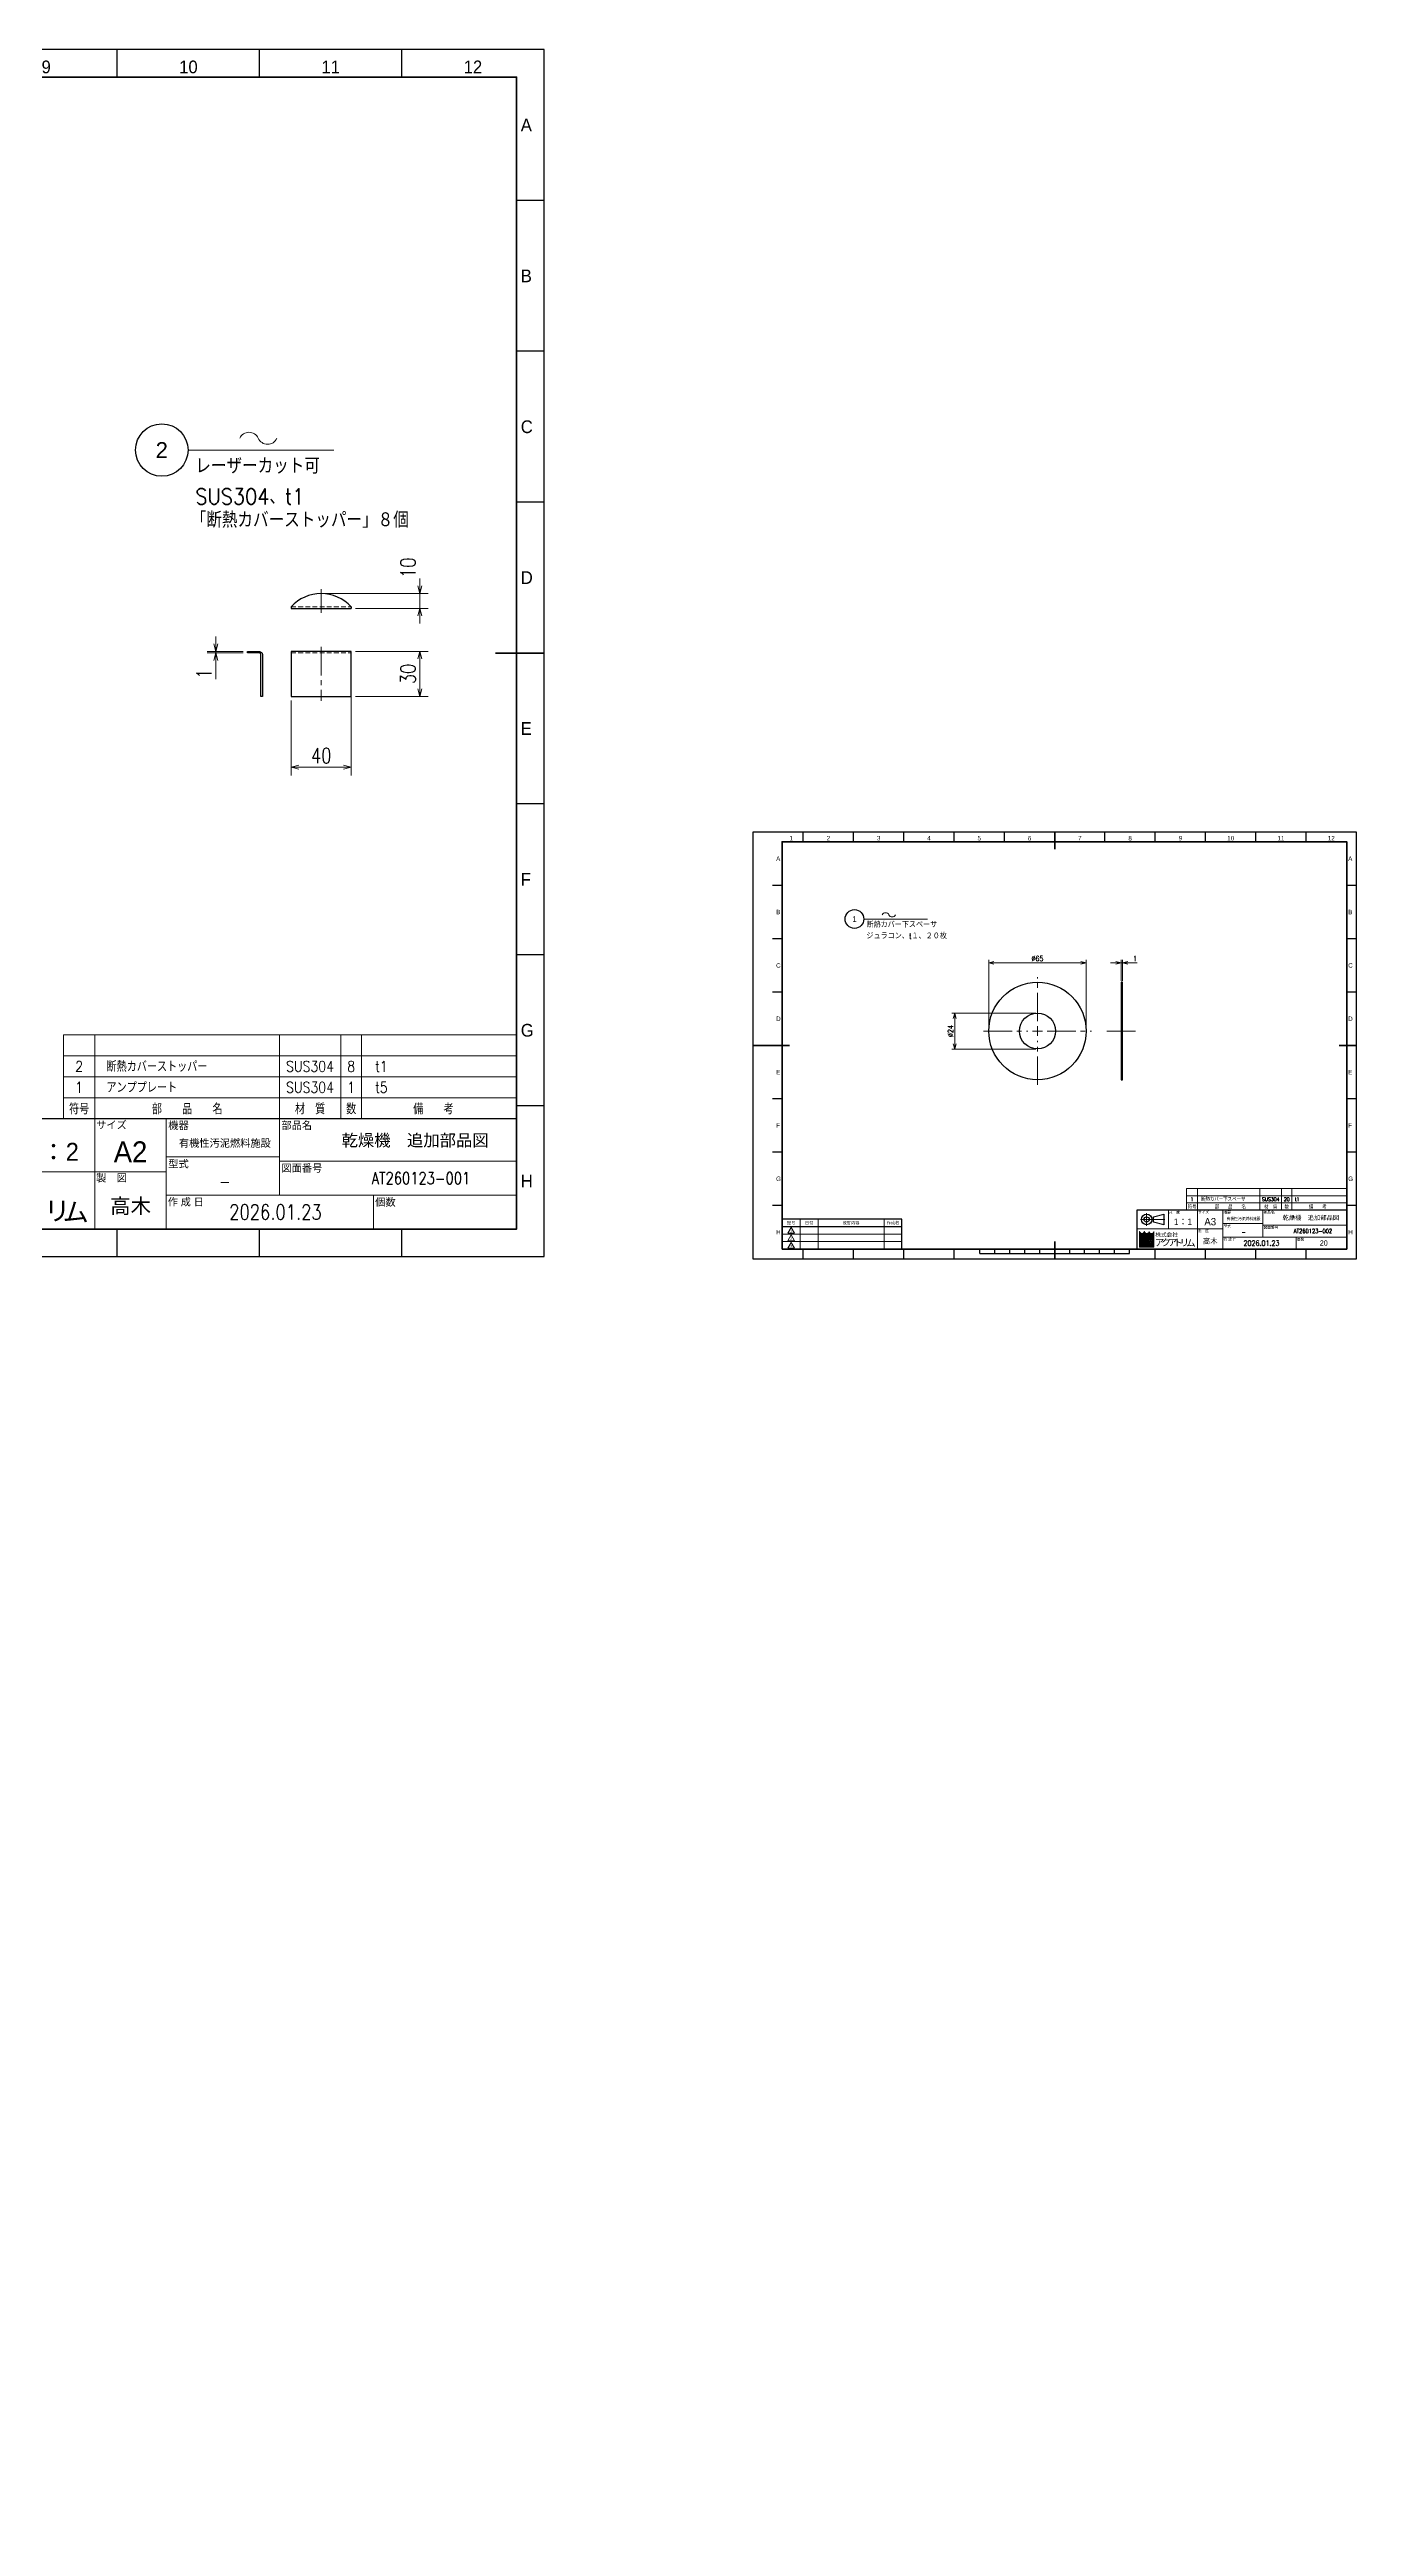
# Model space of a CAD drawing. Header units: millimetres. Extents: x 0 to 51411, y 0 to 16902.
# Drawn here: x 44599 to 45471, y 0 to 1653 of the extents above; entities that cross this region are included whole.
import ezdxf
from ezdxf import colors
from ezdxf.entities.mleader import LeaderData, LeaderLine
from ezdxf.enums import TextEntityAlignment as Align
from ezdxf.math import Vec2, Vec3

# ---------------------------------------------------------------- set-up
doc = ezdxf.new("R2010")
doc.units = ezdxf.units.MM
doc.linetypes.add('CENTER2', pattern=[28.575, 19.05, -3.175, 3.175, -3.175])
doc.linetypes.add('HIDDEN2', pattern=[4.7625, 3.175, -1.5875])
for name, color, linetype, lineweight in [('01_外形線', 7, 'Continuous', 25), ('02_細線', 5, 'Continuous', 13), ('03_かくれ線', 6, 'HIDDEN2', 13), ('04_中心線', 1, 'CENTER2', 9), ('06_文字', 7, 'Continuous', 13), ('07_寸法線', 3, 'Continuous', 9), ('99_図枠', 7, 'Continuous', 40)]:
    doc.layers.add(name, color=color, linetype=linetype, lineweight=lineweight)
doc.styles.add('KSS_TXT', font='txt.shx', dxfattribs={"bigfont": 'extfont2.shx'})
doc.styles.add('MS_G', font='MS Gothic.ttf')
doc.styles.get("Standard").update_dxf_attribs({"font": 'arial.ttf'})
doc.styles.add('寸法用', font='simplex.shx', dxfattribs={"width": 0.8, "bigfont": '@extfont2.shx'})
doc.styles.add('表題用', font='MS PGothic.ttf')
doc.dimstyles.new('機械製図用', dxfattribs={"dimtxt": 3.5, "dimasz": 3.5, "dimexe": 2, "dimexo": 0, "dimgap": 1.2, "dimtad": 1, "dimdsep": 46, "dimtxsty": '寸法用', "dimblk": 'OPEN30', "dimcen": 0, "dimclrd": 256, "dimclre": 256, "dimclrt": 7, "dimazin": 2, "dimtm": 1e-09, "dimtfac": 0.75, "dimtmove": 0, "dimatfit": 3, "dimldrblk": 'OPEN30', "dimfxl": 1, "dimlwd": -1, "dimlwe": -1, "dimarcsym": 0})

# ---------------------------------------------------------------- blocks, each defined once
blk = doc.blocks.new('AM_BALLOON1')
at = {"transparency": 16777216}
blk.add_circle((0, 0), 5, dxfattribs=at)
blk.add_attdef('B_NUMBER', text='', height=3, dxfattribs=at).set_placement((0, 0), align=Align.MIDDLE_CENTER)
blk = doc.blocks.new('_OPEN')
at = {"color": 0, "linetype": 'ByBlock'}
for p, q in [((-1, 0.17), (0, 0)), ((0, 0), (-1, -0.17)), ((0, 0), (-1, 0))]:
    blk.add_line(p, q, dxfattribs=at)
blk = doc.blocks.new('p1ba05')
for centre, start, end in [((-2.95, 0.29), 24.2276, 155.5758), ((0, 1.62), 204.2276, 335.5758)]:
    blk.add_arc(centre, 1.62, start, end)
blk = doc.blocks.new('_Open30')
at = {"color": 0, "linetype": 'ByBlock', "lineweight": -2}
for p, q in [((-1, 0.27), (0, 0)), ((0, 0), (-1, -0.27)), ((0, 0), (-1, 0))]:
    blk.add_line(p, q, dxfattribs=at)
blk = doc.blocks.new('*D1918')
at = {"layer": '07_寸法線', "transparency": 16777216}
for p, q in [((44800.4, 1248.7), (44800.4, 1168.6)), ((44760.4, 1218.7), (44760.4, 1168.6)), ((44765.4, 1174.2), (44795.4, 1174.2))]:
    blk.add_line(p, q, dxfattribs=at)
at = {"layer": 'Defpoints', "color": 0, "transparency": 16777216}
for p in [(44800.4, 1251.5), (44760.4, 1221.5), (44800.4, 1174.2)]:
    blk.add_point(p, dxfattribs=at)
at = {"layer": '07_寸法線', "transparency": 16777216, "xscale": 5, "yscale": 5, "zscale": 5, "rotation": 180}
blk.add_blockref('_Open30', (44760.4, 1174.2), dxfattribs=at)
at = {"layer": '07_寸法線', "transparency": 16777216, "xscale": 5, "yscale": 5, "zscale": 5}
blk.add_blockref('_Open30', (44800.4, 1174.2), dxfattribs=at)
at = {"layer": '07_寸法線', "color": 7, "transparency": 16777216, "insert": (44780.4, 1182), "char_height": 10, "attachment_point": 5, "style": '寸法用'}
blk.add_mtext('40', dxfattribs=at)
blk = doc.blocks.new('*D1919')
at = {"layer": '07_寸法線', "transparency": 16777216}
for p, q in [((44803.2, 1251.5), (44851.8, 1251.5)), ((44846.2, 1246.5), (44846.2, 1226.5)), ((44803.2, 1221.5), (44851.8, 1221.5))]:
    blk.add_line(p, q, dxfattribs=at)
at = {"layer": 'Defpoints', "color": 0, "transparency": 16777216}
for p in [(44800.4, 1251.5), (44800.4, 1221.5), (44846.2, 1221.5)]:
    blk.add_point(p, dxfattribs=at)
at = {"layer": '07_寸法線', "transparency": 16777216, "xscale": 5, "yscale": 5, "zscale": 5}
for p, rotation in [((44846.2, 1251.5), 90), ((44846.2, 1221.5), 270)]:
    blk.add_blockref('_Open30', p, dxfattribs=dict(at, rotation=rotation))
at = {"layer": '07_寸法線', "color": 7, "transparency": 16777216, "insert": (44838.4, 1236.5), "char_height": 10, "attachment_point": 5, "rotation": 90, "style": '寸法用'}
blk.add_mtext('30', dxfattribs=at)
blk = doc.blocks.new('*D1920')
at = {"layer": '07_寸法線', "transparency": 16777216}
for p, q in [((44783.2, 1290.2), (44851.8, 1290.2)), ((44846.2, 1295.2), (44846.2, 1300.2)), ((44846.2, 1290.2), (44846.2, 1280.2)), ((44803.2, 1280.2), (44851.8, 1280.2)), ((44846.2, 1275.2), (44846.2, 1270.2))]:
    blk.add_line(p, q, dxfattribs=at)
at = {"layer": 'Defpoints', "color": 0, "transparency": 16777216}
for p in [(44780.4, 1290.2), (44800.4, 1280.2), (44846.2, 1280.2)]:
    blk.add_point(p, dxfattribs=at)
at = {"layer": '07_寸法線', "transparency": 16777216, "xscale": 5, "yscale": 5, "zscale": 5}
for p, rotation in [((44846.2, 1290.2), 270), ((44846.2, 1280.2), 90)]:
    blk.add_blockref('_Open30', p, dxfattribs=dict(at, rotation=rotation))
at = {"layer": '07_寸法線', "color": 7, "transparency": 16777216, "insert": (44838.4, 1307.3), "char_height": 10, "attachment_point": 5, "rotation": 90, "style": '寸法用'}
blk.add_mtext('10', dxfattribs=at)
blk = doc.blocks.new('*D1921')
at = {"layer": '07_寸法線', "transparency": 16777216}
for p, q in [((44710, 1256.5), (44710, 1261.5)), ((44728.3, 1251.5), (44704.4, 1251.5)), ((44728.3, 1250.5), (44704.4, 1250.5)), ((44710, 1251.5), (44710, 1250.5)), ((44710, 1245.5), (44710, 1233))]:
    blk.add_line(p, q, dxfattribs=at)
at = {"layer": 'Defpoints', "color": 0, "transparency": 16777216}
for p in [(44710, 1250.5), (44731.1, 1251.5), (44731.1, 1250.5)]:
    blk.add_point(p, dxfattribs=at)
at = {"layer": '07_寸法線', "transparency": 16777216, "xscale": 5, "yscale": 5, "zscale": 5}
for p, rotation in [((44710, 1251.5), 270), ((44710, 1250.5), 90)]:
    blk.add_blockref('_Open30', p, dxfattribs=dict(at, rotation=rotation))
at = {"layer": '07_寸法線', "color": 7, "transparency": 16777216, "insert": (44702.2, 1236.7), "char_height": 10, "attachment_point": 5, "rotation": 90, "style": '寸法用'}
blk.add_mtext('1', dxfattribs=at)
blk = doc.blocks.new('*U1957')
at = {"layer": '04_中心線', "color": 0, "linetype": 'CENTER2', "transparency": 16777216}
for p, q in [((0, 6.5), (0, 36)), ((-36, 0), (-6.5, 0)), ((6.5, 0), (36, 0)), ((0, -36), (0, -6.5))]:
    blk.add_line(p, q, dxfattribs=at)
at = {"layer": '04_中心線', "color": 0, "linetype": 'Continuous', "transparency": 16777216}
for p, q in [((-3.25, 0), (3.25, 0)), ((0, -3.25), (0, 3.25))]:
    blk.add_line(p, q, dxfattribs=at)
blk = doc.blocks.new('*D1958')
at = {"layer": '07_寸法線', "transparency": 16777216}
for p, q in [((45225.9, 999.1), (45225.9, 1045.7)), ((45229.4, 1043.7), (45287.4, 1043.7)), ((45290.9, 999.1), (45290.9, 1045.7))]:
    blk.add_line(p, q, dxfattribs=at)
at = {"layer": 'Defpoints', "color": 0, "transparency": 16777216}
for p in [(45290.9, 1043.7), (45225.9, 998.1), (45290.9, 998.1)]:
    blk.add_point(p, dxfattribs=at)
at = {"layer": '07_寸法線', "transparency": 16777216, "xscale": 3.5, "yscale": 3.5, "zscale": 3.5, "rotation": 180}
blk.add_blockref('_Open30', (45225.9, 1043.7), dxfattribs=at)
at = {"layer": '07_寸法線', "transparency": 16777216, "xscale": 3.5, "yscale": 3.5, "zscale": 3.5}
blk.add_blockref('_Open30', (45290.9, 1043.7), dxfattribs=at)
at = {"layer": '07_寸法線', "color": 7, "transparency": 16777216, "insert": (45258.4, 1046.5), "char_height": 3.5, "attachment_point": 5, "style": '寸法用'}
blk.add_mtext('%%c65', dxfattribs=at)
blk = doc.blocks.new('*D1959')
at = {"layer": '07_寸法線', "transparency": 16777216}
for p, q in [((45257.4, 1010.1), (45201.2, 1010.1)), ((45203.2, 1006.6), (45203.2, 989.6)), ((45257.4, 986.1), (45201.2, 986.1))]:
    blk.add_line(p, q, dxfattribs=at)
at = {"layer": 'Defpoints', "color": 0, "transparency": 16777216}
for p in [(45258.4, 1010.1), (45203.2, 986.1), (45258.4, 986.1)]:
    blk.add_point(p, dxfattribs=at)
at = {"layer": '07_寸法線', "transparency": 16777216, "xscale": 3.5, "yscale": 3.5, "zscale": 3.5}
for p, rotation in [((45203.2, 1010.1), 90), ((45203.2, 986.1), 270)]:
    blk.add_blockref('_Open30', p, dxfattribs=dict(at, rotation=rotation))
at = {"layer": '07_寸法線', "color": 7, "transparency": 16777216, "insert": (45200.4, 998.1), "char_height": 3.5, "attachment_point": 5, "rotation": 90, "style": '寸法用'}
blk.add_mtext('%%c24', dxfattribs=at)
blk = doc.blocks.new('*D1960')
at = {"layer": '07_寸法線', "transparency": 16777216}
for p, q in [((45310.7, 1043.7), (45307.2, 1043.7)), ((45314.2, 1031.6), (45314.2, 1045.7)), ((45314.2, 1043.7), (45315.2, 1043.7)), ((45315.2, 1031.6), (45315.2, 1045.7)), ((45318.7, 1043.7), (45324.9, 1043.7))]:
    blk.add_line(p, q, dxfattribs=at)
at = {"layer": 'Defpoints', "color": 0, "transparency": 16777216}
for p in [(45315.2, 1043.7), (45314.2, 1030.6), (45315.2, 1030.6)]:
    blk.add_point(p, dxfattribs=at)
at = {"layer": '07_寸法線', "transparency": 16777216, "xscale": 3.5, "yscale": 3.5, "zscale": 3.5}
blk.add_blockref('_Open30', (45314.2, 1043.7), dxfattribs=at)
at = {"layer": '07_寸法線', "transparency": 16777216, "xscale": 3.5, "yscale": 3.5, "zscale": 3.5, "rotation": 180}
blk.add_blockref('_Open30', (45315.2, 1043.7), dxfattribs=at)
at = {"layer": '07_寸法線', "color": 7, "transparency": 16777216, "insert": (45323.6, 1046.5), "char_height": 3.5, "attachment_point": 5, "style": '寸法用'}
blk.add_mtext('1', dxfattribs=at)

msp = doc.modelspace()

# ---------------------------------------------------------------- hatches: boundary and pattern name
at = {"layer": '99_図枠', "lineweight": 5}
h = msp.add_hatch(color=256, dxfattribs=at)
h.dxf.hatch_style = 1
edge = h.paths.add_edge_path()
edge.add_arc((45336.1, 864.361), 0.0453, 90, 180)
edge.add_ellipse((45334.515, 864.361), major_axis=(-1.54, 0), ratio=0.88235294, start_angle=360, end_angle=540, ccw=False)
edge.add_arc((45332.93, 864.361), 0.0453, 3.187318, 180)
edge.add_ellipse((45331.345, 864.361), major_axis=(-1.54, 0), ratio=0.88235294, start_angle=360, end_angle=540, ccw=False)
edge.add_arc((45329.76, 864.361), 0.0453, 3.187318, 180)
edge.add_ellipse((45328.175, 864.361), major_axis=(-1.54, 0), ratio=0.88235294, start_angle=360, end_angle=540, ccw=False)
edge.add_arc((45326.591, 864.361), 0.0453, 3.187318, 90)
edge.add_line((45326.591, 864.407), (45326.591, 853.947))
edge.add_line((45326.591, 853.947), (45336.1, 853.947))
edge.add_line((45336.1, 853.947), (45336.1, 864.407))
h.paths.add_polyline_path([(45328.124, 861.472), (45328.499, 861.472), (45329.353, 859.219), (45329.353, 859.208), (45328.947, 859.208), (45328.734, 859.805), (45327.898, 859.805), (45328.021, 860.149), (45328.612, 860.149), (45328.312, 860.991), (45327.677, 859.208), (45327.27, 859.208), (45327.27, 859.219)], flags=16)
edge = h.paths.add_edge_path(flags=16)
edge.add_ellipse((45330.298, 860.476), major_axis=(-1.041, 0), ratio=0.95652174, start_angle=180, end_angle=360, ccw=False)
edge.add_line((45331.339, 860.476), (45331.339, 860.204))
edge.add_ellipse((45330.298, 860.204), major_axis=(-1.041, 0), ratio=0.95652174, start_angle=142.105255, end_angle=180, ccw=False)
edge.add_line((45331.12, 859.592), (45330.828, 859.832))
edge.add_ellipse((45330.298, 860.231), major_axis=(0.664, 0), ratio=0.99503582, start_angle=-37.042763, end_angle=0)
edge.add_line((45330.962, 860.231), (45330.962, 860.449))
edge.add_ellipse((45330.298, 860.449), major_axis=(0.664, 0), ratio=0.99471826, start_angle=360, end_angle=540)
edge.add_line((45329.634, 860.449), (45329.634, 860.231))
edge.add_ellipse((45330.298, 860.231), major_axis=(0.664, 0), ratio=0.99503582, start_angle=-180, end_angle=-65.757949)
edge.add_line((45330.571, 859.628), (45330.386, 859.808))
edge.add_line((45330.386, 859.808), (45330.586, 860.021))
edge.add_line((45330.586, 860.021), (45331.425, 859.33))
edge.add_line((45331.425, 859.33), (45331.163, 859.052))
edge.add_line((45331.163, 859.052), (45330.848, 859.358))
edge.add_ellipse((45330.298, 860.204), major_axis=(-1.041, 0), ratio=0.95652174, start_angle=0, end_angle=121.883625, ccw=False)
edge.add_line((45329.257, 860.204), (45329.257, 860.476))
h.paths.add_polyline_path([(45329.42, 858.755), (45329.42, 858.438), (45328.741, 858.438, 0.41421356), (45328.696, 858.393), (45328.696, 856.491), (45328.288, 856.491), (45328.288, 858.393, 0.41421356), (45328.243, 858.438), (45327.564, 858.438), (45327.564, 858.755)], flags=16)
edge = h.paths.add_edge_path(flags=16)
edge.add_line((45329.679, 858.755), (45330.72, 858.755))
edge.add_ellipse((45330.72, 858.159), major_axis=(-0.731, 0), ratio=0.8148203, start_angle=111.386975, end_angle=270, ccw=False)
edge.add_arc((45330.832, 857.352), 0.296, 22.272952, 58.553113, ccw=False)
edge.add_line((45331.106, 857.464), (45331.496, 856.509))
edge.add_line((45331.496, 856.509), (45331.496, 856.491))
edge.add_line((45331.496, 856.491), (45331.057, 856.491))
edge.add_line((45331.057, 856.491), (45330.712, 857.45))
edge.add_arc((45330.544, 857.383), 0.181, 21.928298, 90)
edge.add_line((45330.544, 857.564), (45330.1, 857.564))
edge.add_line((45330.1, 857.564), (45330.1, 857.881))
edge.add_line((45330.1, 857.881), (45330.774, 857.881))
edge.add_arc((45330.765, 858.159), 0.279, 271.997057, 448.002943)
edge.add_line((45330.774, 858.438), (45330.086, 858.438))
edge.add_line((45330.086, 858.438), (45330.086, 856.491))
edge.add_line((45330.086, 856.491), (45329.679, 856.491))
edge.add_line((45329.679, 856.491), (45329.679, 858.755))
h.paths.add_polyline_path([(45331.549, 861.472), (45331.956, 861.472), (45331.956, 860.204, 0.17503056), (45332.136, 859.685, 0.25714961), (45332.863, 859.685, 0.17503056), (45333.043, 860.204), (45333.043, 861.472), (45333.451, 861.472), (45333.451, 860.122, -0.37939124), (45332.568, 859.208), (45332.432, 859.208, -0.37939124), (45331.549, 860.122)], flags=16)
h.paths.add_polyline_path([(45331.84, 858.755), (45332.338, 858.755), (45332.338, 858.438, 0.41421356), (45332.292, 858.393), (45332.292, 856.853, 0.41421356), (45332.338, 856.808), (45332.338, 856.491), (45331.84, 856.491), (45331.84, 856.808, 0.41421356), (45331.885, 856.853), (45331.885, 858.393, 0.41421356), (45331.84, 858.438)], flags=16)
h.paths.add_polyline_path([(45332.746, 858.755), (45333.337, 858.755), (45333.878, 857.111), (45334.418, 858.755), (45335.01, 858.755), (45335.01, 856.491), (45334.603, 856.491), (45334.603, 858.076), (45334.081, 856.491), (45333.674, 856.491), (45333.153, 858.076), (45333.153, 856.491), (45332.746, 856.491)], flags=16)
h.paths.add_polyline_path([(45334.281, 861.472), (45334.657, 861.472), (45335.511, 859.219), (45335.511, 859.208), (45335.104, 859.208), (45334.892, 859.805), (45334.056, 859.805), (45334.178, 860.149), (45334.769, 860.149), (45334.469, 860.991), (45333.834, 859.208), (45333.428, 859.208), (45333.428, 859.219)], flags=16)
h.paths.add_polyline_path([(45327.677, 855.305), (45328.221, 855.305), (45328.221, 854.762), (45327.677, 854.762)], flags=16)
h.paths.add_polyline_path([(45329.036, 855.305), (45329.579, 855.305), (45329.579, 854.762), (45329.036, 854.762)], flags=16)
h.paths.add_polyline_path([(45330.394, 855.305), (45330.938, 855.305), (45330.938, 854.762), (45330.394, 854.762)], flags=16)
h.paths.add_polyline_path([(45331.753, 855.305), (45332.296, 855.305), (45332.296, 854.762), (45331.753, 854.762)], flags=16)
h.paths.add_polyline_path([(45333.111, 855.305), (45333.654, 855.305), (45333.654, 854.762), (45333.111, 854.762)], flags=16)
h.paths.add_polyline_path([(45334.469, 855.305), (45335.013, 855.305), (45335.013, 854.762), (45334.469, 854.762)], flags=16)

# ---------------------------------------------------------------- linework, layer by layer
at = {"layer": '01_外形線'}
for p, q in [((44760.36, 1281.161), (44760.36, 1280.161)), ((44760.36, 1280.161), (44800.36, 1280.161)), ((44800.36, 1281.161), (44800.36, 1280.161))]:
    msp.add_line(p, q, dxfattribs=at)
msp.add_lwpolyline([(44731.123, 1250.464), (44731.123, 1251.464), (44739.123, 1251.464, -0.41421356), (44741.123, 1249.464), (44741.123, 1221.464), (44740.123, 1221.464), (44740.123, 1249.464, 0.41421356), (44739.123, 1250.464), (44731.123, 1250.464)], format="xyb", dxfattribs=at)
for points in [[(44760.36, 1221.464), (44800.36, 1221.464), (44800.36, 1251.464), (44760.36, 1251.464)], [(45314.233, 965.643), (45315.233, 965.643), (45315.233, 1030.643), (45314.233, 1030.643)]]:
    msp.add_lwpolyline(points, close=True, dxfattribs=at)
for radius in [32.5, 12]:
    msp.add_circle((45258.442, 998.143), radius, dxfattribs=at)
msp.add_arc((44780.36, 1263.439), 26.722, 41.544509, 138.455491, dxfattribs=at)
at = {"layer": '02_細線'}
for p, q in [((44608.362, 939.522), (44608.362, 995.516)), ((44608.362, 995.516), (44910.774, 995.516)), ((44629.36, 995.516), (44629.36, 939.522)), ((44752.528, 995.516), (44752.528, 939.522)), ((44793.412, 995.516), (44793.412, 939.522)), ((44807.411, 995.516), (44807.411, 939.522)), ((44608.362, 981.518), (44910.774, 981.518)), ((44608.362, 967.519), (44910.774, 967.519)), ((44608.362, 953.521), (44910.774, 953.521)), ((45357.893, 878.619), (45357.893, 893.019)), ((45357.893, 893.019), (45464.817, 893.019)), ((45365.317, 893.019), (45365.317, 878.619)), ((45406.866, 893.019), (45406.866, 878.619)), ((45421.321, 893.019), (45421.321, 878.619)), ((45428.271, 893.019), (45428.271, 878.619)), ((45357.893, 888.219), (45464.817, 888.219)), ((45357.893, 883.419), (45464.817, 883.419))]:
    msp.add_line(p, q, dxfattribs=at)
at = {"layer": '03_かくれ線'}
for p, q in [((44760.36, 1281.161), (44800.36, 1281.161)), ((44760.36, 1250.464), (44800.36, 1250.464)), ((45314.233, 1010.143), (45315.233, 1010.143)), ((45314.233, 986.143), (45315.233, 986.143))]:
    msp.add_line(p, q, dxfattribs=at)
at = {"layer": '04_中心線'}
for p, q in [((44780.36, 1277.161), (44780.36, 1293.161)), ((44780.36, 1254.464), (44780.36, 1218.464)), ((45304.733, 998.143), (45324.733, 998.143))]:
    msp.add_line(p, q, dxfattribs=at)
at = {"layer": '07_寸法線'}
for p, q in [((44691.553, 1385.919), (44788.833, 1385.919)), ((45142.56, 1072.886), (45185.117, 1072.886))]:
    msp.add_line(p, q, dxfattribs=at)
at = {"layer": '99_図枠', "lineweight": 25}
for p, q in [((44644.337, 1634.85), (44644.337, 1653.236)), ((44644.337, 1634.85), (44644.337, 1653.236)), ((44739.278, 1634.85), (44739.278, 1653.236)), ((44834.219, 1634.85), (44834.219, 1653.236)), ((44929.16, 1552.53), (44910.774, 1552.53)), ((44929.16, 1451.825), (44910.774, 1451.825)), ((44929.16, 1351.12), (44910.774, 1351.12)), ((44929.16, 1149.709), (44910.774, 1149.709)), ((45102.102, 1124.442), (45102.102, 1130.942)), ((45135.667, 1124.442), (45135.667, 1130.942)), ((45169.232, 1124.442), (45169.232, 1130.942)), ((45202.797, 1124.442), (45202.797, 1130.942)), ((45236.362, 1124.442), (45236.362, 1130.942)), ((45303.492, 1124.442), (45303.492, 1130.942)), ((45337.057, 1124.442), (45337.057, 1130.942)), ((45370.622, 1124.442), (45370.622, 1130.942)), ((45370.622, 1124.442), (45370.622, 1130.942)), ((45404.187, 1124.442), (45404.187, 1130.942)), ((45437.752, 1124.442), (45437.752, 1130.942)), ((45088.017, 1095.339), (45081.517, 1095.339)), ((45471.317, 1095.339), (45464.817, 1095.339)), ((45088.017, 1059.736), (45081.517, 1059.736)), ((45471.317, 1059.736), (45464.817, 1059.736)), ((44929.16, 1049.004), (44910.774, 1049.004)), ((45088.017, 1024.133), (45081.517, 1024.133)), ((45471.317, 1024.133), (45464.817, 1024.133)), ((44929.16, 948.299), (44910.774, 948.299)), ((45088.017, 952.928), (45081.517, 952.928)), ((45471.317, 952.928), (45464.817, 952.928)), ((45088.017, 917.325), (45081.517, 917.325)), ((45471.317, 917.325), (45464.817, 917.325)), ((45088.017, 881.722), (45081.517, 881.722)), ((45471.317, 881.722), (45464.817, 881.722)), ((44644.337, 847.593), (44644.337, 865.979)), ((44644.337, 847.676), (44644.337, 865.979)), ((44739.278, 847.676), (44739.278, 865.979)), ((44834.219, 847.676), (44834.219, 865.979)), ((45088.017, 867.619), (45168.017, 867.619)), ((45102.102, 846.119), (45102.102, 852.619)), ((45135.667, 846.119), (45135.667, 852.619)), ((45169.232, 846.119), (45169.232, 852.619)), ((45202.797, 846.119), (45202.797, 852.619)), ((45219.927, 849.619), (45219.927, 852.619)), ((45219.927, 849.619), (45319.927, 849.619)), ((45229.927, 849.619), (45229.927, 852.619)), ((45239.927, 849.619), (45239.927, 852.619)), ((45249.927, 849.619), (45249.927, 852.619)), ((45259.927, 849.619), (45259.927, 852.619)), ((45279.927, 849.619), (45279.927, 852.619)), ((45289.927, 849.619), (45289.927, 852.619)), ((45299.927, 849.619), (45299.927, 852.619)), ((45309.927, 849.619), (45309.927, 852.619)), ((45319.927, 849.619), (45319.927, 852.619)), ((45337.057, 846.119), (45337.057, 852.619)), ((45370.622, 846.119), (45370.622, 852.619)), ((45370.622, 846.119), (45370.622, 852.619)), ((45404.187, 846.119), (45404.187, 852.619)), ((45437.752, 846.119), (45437.752, 852.619))]:
    msp.add_line(p, q, dxfattribs=at)
at = {"layer": '99_図枠', "lineweight": 53}
for p, q in [((44929.16, 1250.415), (44896.631, 1250.415)), ((45269.927, 1130.942), (45269.927, 1119.442)), ((45068.537, 988.53), (45093.017, 988.53)), ((45471.317, 988.53), (45459.817, 988.53)), ((45269.927, 846.119), (45269.927, 857.619))]:
    msp.add_line(p, q, dxfattribs=at)
at = {"layer": '99_図枠', "lineweight": 13}
for p, q in [((44629.331, 865.979), (44629.331, 939.522)), ((44676.988, 865.979), (44676.988, 939.522)), ((44752.512, 939.522), (44752.512, 888.608)), ((44676.988, 914.065), (44752.512, 914.065)), ((44752.512, 911.236), (44910.774, 911.236)), ((44676.988, 904.165), (44514.774, 904.165)), ((44676.988, 888.608), (44910.774, 888.608)), ((44815.26, 888.608), (44815.26, 865.979)), ((45331.292, 868.169), (45331.292, 876.569)), ((45345.817, 866.119), (45345.817, 878.619)), ((45365.317, 852.619), (45365.317, 878.619)), ((45382.165, 852.619), (45382.165, 878.619)), ((45408.866, 878.619), (45408.866, 860.619)), ((45088.017, 862.619), (45168.017, 862.619)), ((45100.017, 852.619), (45100.017, 872.619)), ((45112.017, 852.619), (45112.017, 872.619)), ((45156.017, 852.619), (45156.017, 872.619)), ((45382.165, 866.119), (45324.817, 866.119)), ((45327.092, 872.369), (45343.542, 872.369)), ((45382.165, 869.619), (45408.866, 869.619)), ((45382.165, 860.619), (45464.817, 860.619)), ((45408.866, 868.619), (45464.817, 868.619)), ((45431.049, 860.619), (45431.049, 852.619)), ((45088.017, 857.619), (45168.017, 857.619))]:
    msp.add_line(p, q, dxfattribs=at)
at = {"layer": '99_図枠', "lineweight": 5}
for p, q in [((45326.591, 853.947), (45326.591, 864.407)), ((45327.27, 859.219), (45328.124, 861.472)), ((45327.677, 859.208), (45328.312, 860.991)), ((45327.898, 859.805), (45328.021, 860.149)), ((45327.898, 859.805), (45328.734, 859.805)), ((45328.021, 860.149), (45328.612, 860.149)), ((45328.124, 861.472), (45328.499, 861.472)), ((45328.612, 860.149), (45328.312, 860.991)), ((45329.353, 859.219), (45328.499, 861.472)), ((45328.947, 859.208), (45328.734, 859.805)), ((45329.257, 860.476), (45329.257, 860.204)), ((45329.634, 860.449), (45329.634, 860.232)), ((45330.386, 859.808), (45330.586, 860.021)), ((45330.386, 859.808), (45330.571, 859.628)), ((45330.586, 860.021), (45331.425, 859.33)), ((45330.828, 859.832), (45331.12, 859.592)), ((45330.962, 860.449), (45330.962, 860.232)), ((45331.339, 860.476), (45331.339, 860.204)), ((45331.549, 860.122), (45331.549, 861.472)), ((45331.956, 861.472), (45331.549, 861.472)), ((45331.956, 860.204), (45331.956, 861.472)), ((45333.043, 860.204), (45333.043, 861.472)), ((45333.043, 861.472), (45333.451, 861.472)), ((45333.428, 859.219), (45334.281, 861.472)), ((45333.451, 860.122), (45333.451, 861.472)), ((45333.834, 859.208), (45334.469, 860.991)), ((45334.056, 859.805), (45334.178, 860.149)), ((45334.056, 859.805), (45334.892, 859.805)), ((45334.178, 860.149), (45334.769, 860.149)), ((45334.281, 861.472), (45334.657, 861.472)), ((45334.769, 860.149), (45334.469, 860.991)), ((45335.511, 859.219), (45334.657, 861.472)), ((45335.104, 859.208), (45334.892, 859.805)), ((45336.1, 864.407), (45336.1, 853.947)), ((45336.1, 853.947), (45326.591, 853.947)), ((45327.27, 859.208), (45327.27, 859.219)), ((45327.27, 859.219), (45327.27, 859.219)), ((45327.27, 859.208), (45327.27, 859.219)), ((45327.27, 859.208), (45327.677, 859.208)), ((45327.564, 858.755), (45329.42, 858.755)), ((45327.564, 858.755), (45327.564, 858.438)), ((45327.564, 858.438), (45328.243, 858.438)), ((45327.677, 855.305), (45328.221, 855.305)), ((45327.677, 855.305), (45327.677, 854.762)), ((45328.221, 854.762), (45327.677, 854.762)), ((45328.221, 855.305), (45328.221, 854.762)), ((45328.288, 856.491), (45328.288, 858.393)), ((45328.288, 856.491), (45328.696, 856.491)), ((45328.696, 856.491), (45328.696, 858.393)), ((45328.741, 858.438), (45329.42, 858.438)), ((45329.353, 859.208), (45328.947, 859.208)), ((45329.036, 855.305), (45329.579, 855.305)), ((45329.036, 855.305), (45329.036, 854.762)), ((45329.579, 854.762), (45329.036, 854.762)), ((45329.353, 859.208), (45329.353, 859.219)), ((45329.42, 858.755), (45329.42, 858.438)), ((45329.579, 855.305), (45329.579, 854.762)), ((45329.679, 858.755), (45329.679, 856.491)), ((45329.679, 858.755), (45330.72, 858.755)), ((45329.679, 856.491), (45330.086, 856.491)), ((45330.086, 856.491), (45330.086, 858.438)), ((45330.086, 858.438), (45330.774, 858.438)), ((45330.1, 857.564), (45330.1, 857.881)), ((45330.1, 857.881), (45330.774, 857.881)), ((45330.1, 857.564), (45330.544, 857.564)), ((45330.394, 855.305), (45330.938, 855.305)), ((45330.394, 855.305), (45330.394, 854.762)), ((45330.938, 854.762), (45330.394, 854.762)), ((45330.712, 857.45), (45331.057, 856.491)), ((45330.848, 859.358), (45331.163, 859.052)), ((45330.938, 855.305), (45330.938, 854.762)), ((45331.057, 856.491), (45331.496, 856.491)), ((45331.106, 857.464), (45331.496, 856.509)), ((45331.163, 859.052), (45331.425, 859.33)), ((45331.496, 856.509), (45331.496, 856.491)), ((45331.753, 855.305), (45332.296, 855.305)), ((45331.753, 855.305), (45331.753, 854.762)), ((45332.296, 854.762), (45331.753, 854.762)), ((45331.84, 858.755), (45332.338, 858.755)), ((45331.84, 858.755), (45331.84, 858.438)), ((45331.84, 856.491), (45331.84, 856.808)), ((45331.84, 856.491), (45332.338, 856.491)), ((45331.885, 856.853), (45331.885, 858.393)), ((45332.292, 856.853), (45332.292, 858.393)), ((45332.296, 855.305), (45332.296, 854.762)), ((45332.338, 858.755), (45332.338, 858.438)), ((45332.338, 856.491), (45332.338, 856.808)), ((45332.568, 859.208), (45332.432, 859.208)), ((45332.746, 858.755), (45332.746, 856.491)), ((45332.746, 858.755), (45333.337, 858.755)), ((45332.746, 856.491), (45333.153, 856.491)), ((45333.111, 855.305), (45333.654, 855.305)), ((45333.111, 855.305), (45333.111, 854.762)), ((45333.654, 854.762), (45333.111, 854.762)), ((45333.153, 856.491), (45333.153, 858.076)), ((45333.674, 856.491), (45333.153, 858.076)), ((45333.878, 857.111), (45333.337, 858.755)), ((45333.428, 859.208), (45333.428, 859.219)), ((45333.428, 859.219), (45333.428, 859.219)), ((45333.428, 859.208), (45333.428, 859.219)), ((45333.428, 859.208), (45333.834, 859.208)), ((45333.654, 855.305), (45333.654, 854.762)), ((45333.674, 856.491), (45334.081, 856.491)), ((45333.878, 857.111), (45334.418, 858.755)), ((45334.081, 856.491), (45334.603, 858.076)), ((45335.01, 858.755), (45334.418, 858.755)), ((45335.013, 855.305), (45334.469, 855.305)), ((45334.469, 855.305), (45334.469, 854.762)), ((45334.469, 854.762), (45335.013, 854.762)), ((45334.603, 858.076), (45334.603, 856.491)), ((45334.603, 856.491), (45335.01, 856.491)), ((45335.01, 856.491), (45335.01, 858.755)), ((45335.013, 855.305), (45335.013, 854.762)), ((45335.511, 859.208), (45335.104, 859.208)), ((45335.511, 859.208), (45335.511, 859.219))]:
    msp.add_line(p, q, dxfattribs=at)
at = {"layer": '99_図枠'}
for points in [[(43844.968, 865.979), (44910.774, 865.979), (44910.774, 1634.85), (43844.968, 1634.85)], [(45088.017, 852.619), (45464.817, 852.619), (45464.817, 1124.442), (45088.017, 1124.442)]]:
    msp.add_lwpolyline(points, close=True, dxfattribs=at)
at = {"layer": '99_図枠', "lineweight": 25}
for points in [[(44514.774, 865.979), (44910.774, 865.979), (44910.774, 939.522), (44514.774, 939.522)], [(45324.817, 852.619), (45464.817, 852.619), (45464.817, 878.619), (45324.817, 878.619)], [(45088.017, 852.619), (45168.017, 852.619), (45168.017, 872.619), (45088.017, 872.619)]]:
    msp.add_lwpolyline(points, close=True, dxfattribs=at)
at = {"layer": '99_図枠', "lineweight": 13}
for points in [[(45091.767, 863.15), (45094.017, 867.047), (45096.267, 863.15), (45091.767, 863.15)], [(45091.767, 858.15), (45094.017, 862.047), (45096.267, 858.15), (45091.767, 858.15)], [(45091.767, 853.15), (45094.017, 857.047), (45096.267, 853.15), (45091.767, 853.15)]]:
    msp.add_lwpolyline(points, dxfattribs=at)
at = {"layer": '99_図枠', "lineweight": 25}
msp.add_lwpolyline([(45335.842, 874.119), (45342.842, 875.869), (45342.842, 868.869), (45335.842, 870.619), (45335.842, 874.119)], dxfattribs=at)
for radius in [3.5, 1.75]:
    msp.add_circle((45331.292, 872.369), radius, dxfattribs=at)
at = {"layer": '99_図枠', "lineweight": 5}
for centre, radius, start, end in [((45326.591, 864.361), 0.0453, 0, 90), ((45329.76, 864.361), 0.0453, 0, 180), ((45329.76, 864.361), 0.0453, 0, 90), ((45332.506, 860.163), 0.958, 182.450031, 265.555257), ((45332.765, 860.193), 0.808, 179.252794, 218.964572), ((45332.5, 860.345), 0.754, 241.157728, 298.842272), ((45332.493, 860.163), 0.958, 274.444743, 357.549969), ((45332.235, 860.193), 0.808, 321.035428, 0.747206), ((45332.93, 864.361), 0.0453, 0, 180), ((45336.1, 864.361), 0.0453, 90, 180), ((45328.243, 858.393), 0.0453, 0, 90), ((45328.741, 858.393), 0.0453, 90, 180), ((45330.544, 857.383), 0.181, 21.928298, 90), ((45330.765, 858.159), 0.279, 271.997057, 88.002943), ((45330.832, 857.352), 0.296, 22.272952, 58.553113), ((45331.84, 858.393), 0.0453, 0, 90), ((45331.84, 856.853), 0.0453, 270, 0), ((45332.338, 858.393), 0.0453, 90, 180), ((45332.338, 856.853), 0.0453, 180, 270)]:
    msp.add_arc(centre, radius, start, end, dxfattribs=at)
for centre, major_axis, ratio, start_param, end_param in [((45328.175, 864.361), (-1.54, 0), 0.88235294, 6.28318531, 9.42477796), ((45330.298, 860.476), (-1.041, 0), 0.95652174, 3.14159265, 6.28318531), ((45330.298, 860.449), (0.664, 0), 0.99471826, 6.28318531, 9.42477796), ((45331.345, 864.361), (-1.54, 0), 0.88235294, 6.28318531, 9.42477796), ((45334.515, 864.361), (-1.54, 0), 0.88235294, 6.28318531, 9.42477796), ((45330.72, 858.159), (-0.731, 0), 0.8148203, 1.94406945, 4.71238898)]:
    msp.add_ellipse(centre, major_axis=major_axis, ratio=ratio, start_param=start_param, end_param=end_param, dxfattribs=at)
at = {"layer": '99_図枠', "lineweight": 5, "extrusion": (0, 0, -1)}
for centre, major_axis, ratio, start_param, end_param in [((45330.298, 860.204), (-1.041, 0), 0.95652174, 4.15591475, 6.28318531), ((45330.298, 860.231), (0.664, 0), 0.99503582, 7.43087802, 9.42477796), ((45330.298, 860.231), (0.664, 0), 0.99503582, 6.28318531, 6.92970349), ((45330.298, 860.204), (-1.041, 0), 0.95652174, 3.14159265, 3.80298072)]:
    msp.add_ellipse(centre, major_axis=major_axis, ratio=ratio, start_param=start_param, end_param=end_param, dxfattribs=at)
at = {"layer": 'Defpoints'}
for points in [[(43789.868, 847.676), (44929.16, 847.676), (44929.16, 1653.236), (43789.868, 1653.236)], [(45068.537, 846.119), (45471.317, 846.119), (45471.317, 1130.942), (45068.537, 1130.942)]]:
    msp.add_lwpolyline(points, close=True, dxfattribs=at)

# ---------------------------------------------------------------- block references
at = {"layer": '04_中心線', "linetype": 'CENTER2'}
msp.add_blockref('*U1957', (45258.442, 998.143), dxfattribs=at)
at = {"layer": '07_寸法線'}
for p, xscale, yscale, zscale in [((44744.599, 1389.748), 4.199745454545452, 4.199745454545452, 4.199745454545452), ((45161.505, 1074.254), 1.49990909090909, 1.49990909090909, 1.49990909090909)]:
    msp.add_blockref('p1ba05', p, dxfattribs=dict(at, xscale=xscale, yscale=yscale, zscale=zscale))

# ---------------------------------------------------------------- texts
for tag, height, style, width, p in [('2', 6.999, '寸法用', 0.9, (44618.861, 974.518)), ('SUS304', 7.2, 'KSS_TXT', 0.85, (44772.97, 974.518)), ('8', 7.2, 'KSS_TXT', 0.85, (44800.412, 974.518)), ('t1', 7.2, 'KSS_TXT', 0.85, (44820.579, 974.518)), ('1', 7.2, '寸法用', 0.9, (44618.861, 960.52)), ('SUS304', 7.2, 'KSS_TXT', 0.85, (44772.97, 960.52)), ('1', 7.2, 'KSS_TXT', 0.85, (44800.412, 960.52)), ('t5', 7.2, 'KSS_TXT', 0.85, (44820.579, 960.52)), ('符号', 7.2, 'KSS_TXT', 0.85, (44618.861, 946.521)), ('部\u3000\u3000品\u3000\u3000名', 7.2, 'KSS_TXT', 0.85, (44690.944, 946.521)), ('材\u3000質', 7.2, 'KSS_TXT', 0.85, (44772.97, 946.521)), ('数', 7.2, 'KSS_TXT', 0.85, (44800.412, 946.521)), ('備\u3000\u3000考', 7.2, 'KSS_TXT', 0.85, (44855.321, 946.521)), ('AT260123-001', 8, '寸法用', 0.8, (44846.957, 899.922)), ('2026.01.23', 10, '寸法用', 0.8, (44749.874, 877.293)), ('符号', 2.5, 'KSS_TXT', 0.85, (45361.613, 881.02)), ('1', 2.5, 'KSS_TXT', 0.85, (45361.605, 885.819)), ('部\u3000\u3000品\u3000\u3000名', 2.5, 'KSS_TXT', 0.85, (45387.099, 881.02)), ('SUS304', 2.5, 'KSS_TXT', 0.85, (45414.093, 885.819)), ('材\u3000質', 2.5, 'KSS_TXT', 0.85, (45414.101, 881.02)), ('20', 2.5, 'KSS_TXT', 0.85, (45424.796, 885.819)), ('数', 2.5, 'KSS_TXT', 0.85, (45424.804, 881.02)), ('備\u3000\u3000考', 2.5, 'KSS_TXT', 0.85, (45445.487, 881.02)), ('有機性汚泥燃料施設', 2, '表題用', 0.9, (45395.997, 872.945)), ('AT260123-002', 2.8, '寸法用', 0.8, (45442.255, 864.619)), ('2026.01.23', 3.5, '寸法用', 0.8, (45407.933, 856.619))]:
    msp.add_attdef(tag, text='', height=height, dxfattribs=dict(style=style, width=width)).set_placement(p, align=Align.MIDDLE)
at = {"style": 'KSS_TXT', "width": 0.85}
for tag, height, p in [('断熱カバーストッパー', 7.2, (44637.128, 974.518)), ('アンププレート', 7.2, (44637.128, 960.52)), ('断熱カバー下スペーサ', 2.5, (45367.513, 885.819)), ('t1', 2.5, (45430.232, 885.819))]:
    msp.add_attdef(tag, text='', height=height, dxfattribs=at).set_placement(p, align=Align.MIDDLE_LEFT)
for tag, height, style, p in [('有機性汚泥燃料施設', 5, '表題用', (44716.112, 923.473)), ('乾燥機\u3000追加部品図', 8, '表題用', (44843.089, 925.379)), ('1：2', 12, '表題用', (44601.753, 917.601)), ('-', 7.2, 'KSS_TXT', (44716.096, 897.586)), ('高木', 10, '表題用', (44653.16, 881.536)), ('1：1', 4.25, '表題用', (45355.567, 870.869)), ('高木', 3.5, '表題用', (45373.741, 858.119)), ('-', 2.5, 'KSS_TXT', (45395.991, 863.793)), ('乾燥機\u3000追加部品図', 3, '表題用', (45440.888, 873.619)), ('20', 3.5, '表題用', (45449.491, 856.619))]:
    msp.add_attdef(tag, text='', height=height, dxfattribs=dict(style=style)).set_placement(p, align=Align.MIDDLE)
at = {"layer": '06_文字', "color": 3, "style": 'KSS_TXT', "width": 0.9}
for s, height, p in [('レーザーカット可', 10.5, (44696.389, 1370.105)), ('SUS304、t1', 10.5, (44696.389, 1349.656)), ('「断熱カバーストッパー」８個', 10.5, (44693.332, 1334.076)), ('断熱カバー下スペーサ', 3.75, (45144.288, 1067.238)), ('ジュラコン、t１、２０枚', 3.75, (45144.288, 1059.67))]:
    msp.add_text(s, height=height, dxfattribs=at).set_placement(p)
at = {"layer": '99_図枠', "lineweight": 13, "style": '表題用'}
for s, height, p in [('9', 8.486, (44596.866, 1634.85)), ('10', 8.4857, (44691.807, 1634.85)), ('11', 8.4857, (44786.748, 1634.85)), ('12', 8.4857, (44881.689, 1634.85)), ('1', 3, (45094.079, 1124.442)), ('2', 3, (45118.884, 1124.442)), ('3', 3, (45152.449, 1124.442)), ('4', 3, (45186.014, 1124.442)), ('5', 3, (45219.579, 1124.442)), ('6', 3, (45253.144, 1124.442)), ('7', 3, (45286.709, 1124.442)), ('8', 3, (45320.274, 1124.442)), ('9', 3, (45353.839, 1124.442)), ('10', 3, (45387.404, 1124.442)), ('11', 3, (45420.969, 1124.442)), ('12', 3, (45454.534, 1124.442))]:
    msp.add_text(s, height=height, dxfattribs=at).set_placement(p, align=Align.BOTTOM_CENTER)
for s, height, p in [('A', 8.486, (44913.603, 1602.883)), ('B', 8.486, (44913.603, 1502.178)), ('C', 8.486, (44913.603, 1401.472)), ('D', 8.486, (44913.603, 1300.767)), ('E', 8.486, (44913.603, 1200.062)), ('A', 3, (45084.017, 1113.14)), ('A', 3, (45465.817, 1113.14)), ('F', 8.486, (44913.603, 1099.357)), ('B', 3, (45084.017, 1077.538)), ('B', 3, (45465.817, 1077.538)), ('C', 3, (45084.017, 1041.935)), ('C', 3, (45465.817, 1041.935)), ('G', 8.486, (44913.603, 998.651)), ('D', 3, (45084.017, 1006.332)), ('D', 3, (45465.817, 1006.332)), ('E', 3, (45084.017, 970.729)), ('E', 3, (45465.817, 970.729)), ('F', 3, (45084.017, 935.126)), ('F', 3, (45465.817, 935.126)), ('H', 8.486, (44913.603, 897.946)), ('G', 3, (45084.017, 899.523)), ('G', 3, (45465.817, 899.523)), ('H', 3, (45084.017, 863.92)), ('H', 3, (45465.817, 863.92))]:
    msp.add_text(s, height=height, dxfattribs=at).set_placement(p, align=Align.MIDDLE_LEFT)
at = {"layer": '99_図枠', "style": '表題用'}
for s, height, p in [('サイズ', 5, (44630.228, 935.466)), ('機器', 5, (44678.348, 935.176)), ('部品名', 5, (44753.871, 935.176)), ('型式', 5, (44678.348, 909.469)), ('図面番号', 5, (44753.871, 906.64)), ('製\u3000図', 5, (44630.228, 900.109)), ('作 成 日', 5, (44678.002, 884.072)), ('個数', 5, (44816.447, 883.934)), ('尺\u3000度', 1.75, (45346.134, 877.053)), ('サイズ', 1.75, (45365.634, 877.185)), ('機器', 1.75, (45382.646, 877.083)), ('部品名', 1.75, (45409.346, 877.083)), ('製\u3000図', 1.75, (45365.634, 864.685)), ('作 成 日', 1.75, (45382.524, 859.015)), ('型式', 1.75, (45382.646, 867.994)), ('図面番号', 1.75, (45409.346, 866.994)), ('個数', 1.75, (45431.469, 858.966))]:
    msp.add_text(s, height=height, dxfattribs=at).set_placement(p, align=Align.MIDDLE_LEFT)
for s, height, p in [('A2', 14, (44653.16, 917.601)), ('改訂内容', 2, (45134.017, 870.119)), ('A3', 4.9, (45373.741, 870.869))]:
    msp.add_text(s, height=height, dxfattribs=at).set_placement(p, align=Align.MIDDLE)
at = {"layer": '99_図枠', "lineweight": 5, "style": 'MS_G'}
for s, height, p in [('リ', 12.769, (44604.238, 878.136)), ('ム', 12.769, (44616.544, 877.33)), ('株式会社', 2.673, (45344.627, 862.217)), ('ク', 4.514, (45344.208, 857.012)), ('ア', 4.514, (45339.857, 857.012)), ('ア', 4.514, (45348.682, 857.012)), ('ト', 4.514, (45352.407, 856.822)), ('リ', 4.514, (45356.445, 856.917)), ('ム', 4.514, (45360.796, 856.632))]:
    msp.add_text(s, height=height, dxfattribs=at).set_placement(p, align=Align.MIDDLE_CENTER)
at = {"layer": '99_図枠', "style": '表題用'}
for s, p in [('記号', (45094.017, 870.119)), ('日付', (45106.017, 870.119)), ('作成者', (45162.017, 870.119))]:
    msp.add_text(s, height=2, dxfattribs=at).set_placement(p, align=Align.MIDDLE_CENTER)
at = {"layer": '99_図枠', "lineweight": 13, "style": 'MS_G'}
for s, p in [('2', (45094.017, 859.619)), ('1', (45094.017, 864.619)), ('3', (45094.017, 854.619))]:
    msp.add_text(s, height=1.5, dxfattribs=at).set_placement(p, align=Align.MIDDLE)

# ---------------------------------------------------------------- dimensions: what is measured, and where the dimension line sits
at = {"layer": '07_寸法線'}
dim = msp.add_linear_dim(base=(44846.21, 1280.161), p1=(44780.36, 1290.161), p2=(44800.36, 1280.161), angle=90, dimstyle='機械製図用', override={"dimtxt": 10, "dimasz": 5, "dimexe": 5.6, "dimexo": 2.8, "dimgap": 2.8, "dimtmove": 2}, dxfattribs=at)
dim.commit()
dim.dimension.update_dxf_attribs({"geometry": '*D1920', "text_midpoint": (44838.41, 1307.346), "dimtype": 160})
for base, p1, p2, picture, middle in [((44710.013, 1250.464), (44731.123, 1251.464), (44731.123, 1250.464), '*D1921', (44702.213, 1236.712)), ((44846.21, 1221.464), (44800.36, 1251.464), (44800.36, 1221.464), '*D1919', (44838.41, 1236.464))]:
    dim = msp.add_linear_dim(base=base, p1=p1, p2=p2, angle=90, dimstyle='機械製図用', override={"dimtxt": 10, "dimasz": 5, "dimexe": 5.6, "dimexo": 2.8, "dimgap": 2.8}, dxfattribs=at)
    dim.commit()
    dim.dimension.update_dxf_attribs({"geometry": picture, "text_midpoint": middle})
for base, p1, p2, override, picture, middle in [((44800.36, 1174.196), (44760.36, 1221.464), (44800.36, 1251.464), {"dimtxt": 10, "dimasz": 5, "dimexe": 5.6, "dimexo": 2.8, "dimgap": 2.8}, '*D1918', (44780.36, 1181.996)), ((45315.233, 1043.717), (45314.233, 1030.643), (45315.233, 1030.643), {"dimexo": 1, "dimgap": 1}, '*D1960', (45323.566, 1046.467))]:
    dim = msp.add_linear_dim(base=base, p1=p1, p2=p2, dimstyle='機械製図用', override=override, dxfattribs=at)
    dim.commit()
    dim.dimension.update_dxf_attribs({"geometry": picture, "text_midpoint": middle})
dim = msp.add_linear_dim(base=(45290.942, 1043.717), p1=(45225.942, 998.143), p2=(45290.942, 998.143), text='%%c<>', dimstyle='機械製図用', override={"dimexo": 1, "dimgap": 1}, dxfattribs=at)
dim.commit()
dim.dimension.update_dxf_attribs({"geometry": '*D1958', "text_midpoint": (45258.442, 1046.467)})
dim = msp.add_linear_dim(base=(45203.159, 986.143), p1=(45258.442, 1010.143), p2=(45258.442, 986.143), angle=90, text='%%c<>', dimstyle='機械製図用', override={"dimexo": 1, "dimgap": 1}, dxfattribs=at)
dim.commit()
dim.dimension.update_dxf_attribs({"geometry": '*D1959', "text_midpoint": (45200.409, 998.143)})

# ---------------------------------------------------------------- leaders
ml = msp.add_multileader_block('Standard', dxfattribs=at)
ml.set_content('AM_BALLOON1', color=256, scale=3.49978788)
ml.set_attribute('B_NUMBER', '2', width=0)
ml.set_leader_properties(color=256, linetype='ByLayer', lineweight=-1)
ml.set_arrow_properties(name='OPEN')
ml.build(insert=Vec2(0, 0))
ml.multileader.update_dxf_attribs({"leader_type": 0, "has_dogleg": 0, "text_right_attachment_type": 6, "dogleg_length": 0, "arrow_head_size": 1.75, "scale": 2.5, "block_connection_type": 1})
ctx = ml.context
ctx.base_point, ctx.scale, ctx.char_height, ctx.arrow_head_size, ctx.landing_gap_size, ctx.plane_origin = Vec3(44674.034, 1385.933), 2.5, 3.5, 1.75, 1.75, Vec3(44674.034, 1385.933)
ctx.right_attachment, ctx.attachment_type = 6, 1
notes = []
notes.append((ctx, [(0, (0, 0, 0), (0, 0), (1, 0), 1, [])]))
ctx.block.insert = Vec3(44674.034, 1385.933)
ml = msp.add_multileader_block('Standard', dxfattribs=at)
ml.set_content('AM_BALLOON1', color=256, scale=1.24992424)
ml.set_attribute('B_NUMBER', '1', width=0)
ml.set_leader_properties(color=256, linetype='ByLayer', lineweight=-1)
ml.set_arrow_properties(name='OPEN')
ml.build(insert=Vec2(0, 0))
ml.multileader.update_dxf_attribs({"leader_type": 0, "has_dogleg": 0, "text_right_attachment_type": 6, "dogleg_length": 0, "arrow_head_size": 0.625, "scale": 2.5, "block_connection_type": 1})
ctx = ml.context
ctx.base_point, ctx.scale, ctx.char_height, ctx.arrow_head_size, ctx.landing_gap_size, ctx.plane_origin = Vec3(45136.303, 1072.891), 2.5, 1.25, 0.625, 0.625, Vec3(45136.303, 1072.891)
ctx.right_attachment, ctx.attachment_type = 6, 1
notes.append((ctx, [(0, (0, 0, 0), (0, 0), (1, 0), 1, [])]))
ctx.block.insert = Vec3(45136.303, 1072.891)
for ctx, leaders in notes:
    for number, flags, end, landing, length, lines in leaders:
        leader = LeaderData()
        leader.index, (leader.has_last_leader_line, leader.has_dogleg_vector, leader.attachment_direction) = number, flags
        leader.last_leader_point, leader.dogleg_vector, leader.dogleg_length = Vec3(end), Vec3(landing), length
        for number, points, colour, breaks in lines:
            line = LeaderLine()
            line.index, line.vertices, line.color, line.breaks = number, Vec3.list(points), colors.encode_raw_color(colour), breaks
            leader.lines.append(line)
        ctx.leaders.append(leader)

doc.saveas('drawing.dxf')
